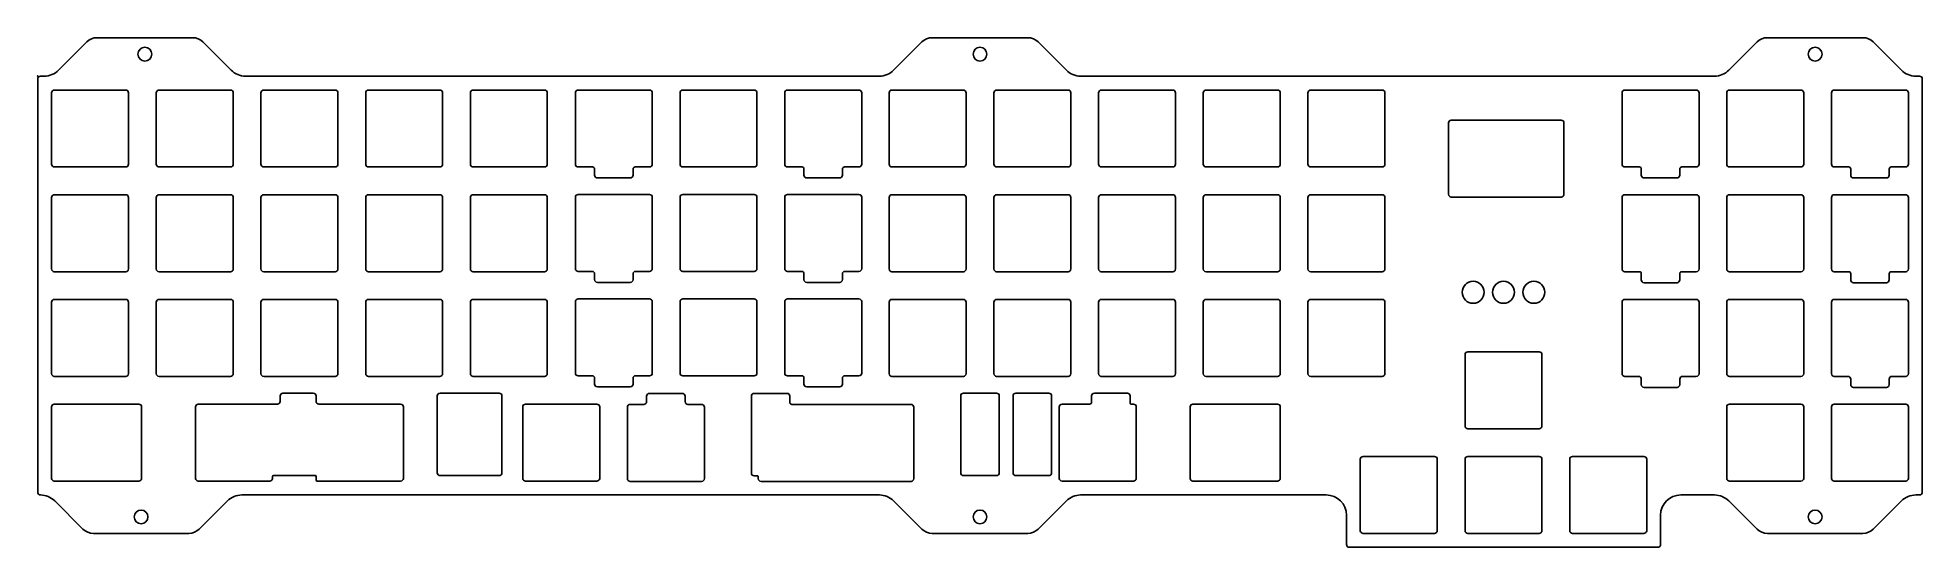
# Model space of a CAD drawing. Header units: centimetres. Extents: x 0 to 34.3, y -8.6 to 0.7.
import ezdxf

# ---------------------------------------------------------------- set-up
doc = ezdxf.new("R2010")
doc.units = ezdxf.units.CM
doc.header["$MEASUREMENT"] = 0
doc.layers.add('gortho-truck plates v8_0', color=7, linetype='Continuous')
doc.layers.add('gortho-truck plates v8_Sketch2', color=7, linetype='Continuous')

msp = doc.modelspace()

# ---------------------------------------------------------------- linework, layer by layer
at = {"layer": 'gortho-truck plates v8_0'}
for p, q in [((1.0815, 0.7), (2.8185, 0.7)), ((16.2765, 0.7), (18.0135, 0.7)), ((31.4715, 0.7), (33.2085, 0.7)), ((0.8923, 0.6217), (0.3784, 0.1076)), ((3.0077, 0.6217), (3.5216, 0.1076)), ((16.0873, 0.6217), (15.5734, 0.1076)), ((18.2027, 0.6217), (18.7166, 0.1076)), ((31.2823, 0.6217), (30.7684, 0.1076)), ((33.3977, 0.6217), (33.9116, 0.1076)), ((0.05, 0), (0.1185, 0)), ((3.7815, 0), (15.3135, 0)), ((34.24, 0), (34.1715, 0)), ((0, -0.05), (0, -7.57)), ((0.2525, -0.3025), (0.2525, -1.6025)), ((0.3025, -0.2525), (1.6025, -0.2525)), ((1.6525, -0.3025), (1.6525, -1.6025)), ((2.1575, -0.3025), (2.1575, -1.6025)), ((2.2075, -0.2525), (3.5075, -0.2525)), ((3.5575, -0.3025), (3.5575, -1.6025)), ((4.0625, -0.3025), (4.0625, -1.6025)), ((4.1125, -0.2525), (5.4125, -0.2525)), ((5.4625, -0.3025), (5.4625, -1.6025)), ((5.9675, -0.3025), (5.9675, -1.6025)), ((6.0175, -0.2525), (7.3175, -0.2525)), ((7.3675, -0.3025), (7.3675, -1.6025)), ((7.8725, -0.3025), (7.8725, -1.6025)), ((7.8725, -0.3025), (7.8725, -1.6025)), ((7.9225, -0.2525), (9.2225, -0.2525)), ((7.9225, -0.2525), (9.2225, -0.2525)), ((9.2725, -0.3025), (9.2725, -1.6025)), ((9.2725, -0.3025), (9.2725, -1.6025)), ((9.7825, -0.3025), (9.7825, -1.6025)), ((9.8325, -0.2525), (11.1325, -0.2525)), ((11.1825, -0.3025), (11.1825, -1.6025)), ((11.6875, -0.3025), (11.6875, -1.6025)), ((11.7375, -0.2525), (13.0375, -0.2525)), ((13.0875, -0.3025), (13.0875, -1.6025)), ((13.5925, -0.3025), (13.5925, -1.6025)), ((13.6425, -0.2525), (14.9425, -0.2525)), ((14.9925, -0.3025), (14.9925, -1.6025)), ((15.4925, -0.3025), (15.4925, -1.6025)), ((15.5425, -0.2525), (16.8425, -0.2525)), ((16.8925, -0.3025), (16.8925, -1.6025)), ((17.3975, -0.3025), (17.3975, -1.6025)), ((17.4475, -0.2525), (18.7475, -0.2525)), ((18.7975, -0.3025), (18.7975, -1.6025)), ((18.9765, 0), (30.5085, 0)), ((19.3025, -0.3025), (19.3025, -1.6025)), ((19.3525, -0.2525), (20.6525, -0.2525)), ((20.7025, -0.3025), (20.7025, -1.6025)), ((21.2075, -0.3025), (21.2075, -1.6025)), ((21.2575, -0.2525), (22.5575, -0.2525)), ((22.6075, -0.3025), (22.6075, -1.6025)), ((23.1125, -0.3025), (23.1125, -1.6025)), ((23.1625, -0.2525), (24.4625, -0.2525)), ((24.5125, -0.3025), (24.5125, -1.6025)), ((28.8275, -0.3025), (28.8275, -1.6025)), ((28.8775, -0.2525), (30.1775, -0.2525)), ((30.2275, -0.3025), (30.2275, -1.6025)), ((30.7325, -0.3025), (30.7325, -1.6025)), ((30.7325, -0.3025), (30.7325, -1.6025)), ((30.7825, -0.2525), (32.0825, -0.2525)), ((30.7825, -0.2525), (32.0825, -0.2525)), ((32.1325, -0.3025), (32.1325, -1.6025)), ((32.1325, -0.3025), (32.1325, -1.6025)), ((32.6375, -0.3025), (32.6375, -1.6025)), ((32.6875, -0.2525), (33.9875, -0.2525)), ((34.0375, -0.3025), (34.0375, -1.6025)), ((34.29, -0.05), (34.29, -7.57)), ((25.67, -0.85), (25.67, -2.15)), ((25.72, -0.8), (27.72, -0.8)), ((27.77, -0.85), (27.77, -2.15)), ((0.3025, -1.6525), (1.6025, -1.6525)), ((2.2075, -1.6525), (3.5075, -1.6525)), ((4.1125, -1.6525), (5.4125, -1.6525)), ((6.0175, -1.6525), (7.3175, -1.6525)), ((7.9225, -1.6525), (9.2225, -1.6525)), ((7.9225, -1.6525), (9.2225, -1.6525)), ((9.8325, -1.6525), (10.0945, -1.6525)), ((10.1325, -1.8025), (10.1325, -1.6905)), ((10.8325, -1.8025), (10.8325, -1.6905)), ((10.8705, -1.6525), (11.1325, -1.6525)), ((11.7375, -1.6525), (13.0375, -1.6525)), ((13.6425, -1.6525), (13.9045, -1.6525)), ((13.9425, -1.8025), (13.9425, -1.6905)), ((14.6425, -1.8025), (14.6425, -1.6905)), ((14.6805, -1.6525), (14.9425, -1.6525)), ((15.5425, -1.6525), (16.8425, -1.6525)), ((17.4475, -1.6525), (18.7475, -1.6525)), ((19.3525, -1.6525), (20.6525, -1.6525)), ((21.2575, -1.6525), (22.5575, -1.6525)), ((23.1625, -1.6525), (24.4625, -1.6525)), ((28.8775, -1.6525), (29.1395, -1.6525)), ((29.1775, -1.8025), (29.1775, -1.6905)), ((29.8775, -1.8025), (29.8775, -1.6905)), ((29.9155, -1.6525), (30.1775, -1.6525)), ((30.7825, -1.6525), (32.0825, -1.6525)), ((30.7825, -1.6525), (32.0825, -1.6525)), ((32.6875, -1.6525), (32.9495, -1.6525)), ((32.9875, -1.8025), (32.9875, -1.6905)), ((33.6875, -1.8025), (33.6875, -1.6905)), ((33.7255, -1.6525), (33.9875, -1.6525)), ((10.1825, -1.8525), (10.7825, -1.8525)), ((13.9925, -1.8525), (14.5925, -1.8525)), ((29.2275, -1.8525), (29.8275, -1.8525)), ((33.0375, -1.8525), (33.6375, -1.8525)), ((0.2525, -2.2075), (0.2525, -3.5075)), ((0.3025, -2.1575), (1.6025, -2.1575)), ((1.6525, -2.2075), (1.6525, -3.5075)), ((2.1575, -2.2075), (2.1575, -3.5075)), ((2.2075, -2.1575), (3.5075, -2.1575)), ((3.5575, -2.2075), (3.5575, -3.5075)), ((4.0625, -2.2075), (4.0625, -3.5075)), ((4.1125, -2.1575), (5.4125, -2.1575)), ((5.4625, -2.2075), (5.4625, -3.5075)), ((5.9675, -2.2075), (5.9675, -3.5075)), ((6.0175, -2.1575), (7.3175, -2.1575)), ((7.3675, -2.2075), (7.3675, -3.5075)), ((7.8725, -2.2075), (7.8725, -3.5075)), ((7.9225, -2.1575), (9.2225, -2.1575)), ((9.2725, -2.2075), (9.2725, -3.5075)), ((9.7825, -2.2025), (9.7825, -3.5025)), ((9.8325, -2.1525), (11.1325, -2.1525)), ((11.1825, -2.2025), (11.1825, -3.5025)), ((11.6875, -2.2025), (11.6875, -3.5025)), ((11.7375, -2.1525), (13.0375, -2.1525)), ((13.0875, -2.2025), (13.0875, -3.5025)), ((13.5925, -2.2025), (13.5925, -3.5025)), ((13.6425, -2.1525), (14.9425, -2.1525)), ((14.9925, -2.2025), (14.9925, -3.5025)), ((15.4925, -2.2075), (15.4925, -3.5075)), ((15.5425, -2.1575), (16.8425, -2.1575)), ((16.8925, -2.2075), (16.8925, -3.5075)), ((17.3975, -2.2075), (17.3975, -3.5075)), ((17.4475, -2.1575), (18.7475, -2.1575)), ((18.7975, -2.2075), (18.7975, -3.5075)), ((19.3025, -2.2075), (19.3025, -3.5075)), ((19.3525, -2.1575), (20.6525, -2.1575)), ((20.7025, -2.2075), (20.7025, -3.5075)), ((21.2075, -2.2075), (21.2075, -3.5075)), ((21.2575, -2.1575), (22.5575, -2.1575)), ((22.6075, -2.2075), (22.6075, -3.5075)), ((23.1125, -2.2075), (23.1125, -3.5075)), ((23.1625, -2.1575), (24.4625, -2.1575)), ((24.5125, -2.2075), (24.5125, -3.5075)), ((25.72, -2.2), (27.72, -2.2)), ((28.8275, -2.2075), (28.8275, -3.5075)), ((28.8775, -2.1575), (30.1775, -2.1575)), ((30.2275, -2.2075), (30.2275, -3.5075)), ((30.7325, -2.2075), (30.7325, -3.5075)), ((30.7325, -2.2075), (30.7325, -3.5075)), ((30.7825, -2.1575), (32.0825, -2.1575)), ((30.7825, -2.1575), (32.0825, -2.1575)), ((32.1325, -2.2075), (32.1325, -3.5075)), ((32.1325, -2.2075), (32.1325, -3.5075)), ((32.6375, -2.2075), (32.6375, -3.5075)), ((32.6875, -2.1575), (33.9875, -2.1575)), ((34.0375, -2.2075), (34.0375, -3.5075)), ((0.3025, -3.5575), (1.6025, -3.5575)), ((2.2075, -3.5575), (3.5075, -3.5575)), ((4.1125, -3.5575), (5.4125, -3.5575)), ((6.0175, -3.5575), (7.3175, -3.5575)), ((7.9225, -3.5575), (9.2225, -3.5575)), ((9.8325, -3.5525), (10.0945, -3.5525)), ((10.1325, -3.7025), (10.1325, -3.5905)), ((10.1825, -3.7525), (10.7825, -3.7525)), ((10.8325, -3.7025), (10.8325, -3.5905)), ((10.8705, -3.5525), (11.1325, -3.5525)), ((11.7375, -3.5525), (13.0375, -3.5525)), ((13.6425, -3.5525), (13.9045, -3.5525)), ((13.9425, -3.7025), (13.9425, -3.5905)), ((13.9925, -3.7525), (14.5925, -3.7525)), ((14.6425, -3.7025), (14.6425, -3.5905)), ((14.6805, -3.5525), (14.9425, -3.5525)), ((15.5425, -3.5575), (16.8425, -3.5575)), ((17.4475, -3.5575), (18.7475, -3.5575)), ((19.3525, -3.5575), (20.6525, -3.5575)), ((21.2575, -3.5575), (22.5575, -3.5575)), ((23.1625, -3.5575), (24.4625, -3.5575)), ((28.8775, -3.5575), (29.1395, -3.5575)), ((29.1775, -3.7075), (29.1775, -3.5955)), ((29.2275, -3.7575), (29.8275, -3.7575)), ((29.8775, -3.7075), (29.8775, -3.5955)), ((29.9155, -3.5575), (30.1775, -3.5575)), ((30.7825, -3.5575), (32.0825, -3.5575)), ((30.7825, -3.5575), (32.0825, -3.5575)), ((32.6875, -3.5575), (32.9495, -3.5575)), ((32.9875, -3.7075), (32.9875, -3.5955)), ((33.0375, -3.7575), (33.6375, -3.7575)), ((33.6875, -3.7075), (33.6875, -3.5955)), ((33.7255, -3.5575), (33.9875, -3.5575)), ((0.2525, -4.1125), (0.2525, -5.4125)), ((0.3025, -4.0625), (1.6025, -4.0625)), ((1.6525, -4.1125), (1.6525, -5.4125)), ((2.1575, -4.1125), (2.1575, -5.4125)), ((2.2075, -4.0625), (3.5075, -4.0625)), ((3.5575, -4.1125), (3.5575, -5.4125)), ((4.0625, -4.1125), (4.0625, -5.4125)), ((4.1125, -4.0625), (5.4125, -4.0625)), ((5.4625, -4.1125), (5.4625, -5.4125)), ((5.9675, -4.1125), (5.9675, -5.4125)), ((6.0175, -4.0625), (7.3175, -4.0625)), ((7.3675, -4.1125), (7.3675, -5.4125)), ((7.8725, -4.1125), (7.8725, -5.4125)), ((7.9225, -4.0625), (9.2225, -4.0625)), ((9.2725, -4.1125), (9.2725, -5.4125)), ((9.7825, -4.1025), (9.7825, -5.4025)), ((9.8325, -4.0525), (11.1325, -4.0525)), ((11.1825, -4.1025), (11.1825, -5.4025)), ((11.6875, -4.1025), (11.6875, -5.4025)), ((11.7375, -4.0525), (13.0375, -4.0525)), ((13.0875, -4.1025), (13.0875, -5.4025)), ((13.5925, -4.1025), (13.5925, -5.4025)), ((13.6425, -4.0525), (14.9425, -4.0525)), ((14.9925, -4.1025), (14.9925, -5.4025)), ((15.4925, -4.1125), (15.4925, -5.4125)), ((15.5425, -4.0625), (16.8425, -4.0625)), ((16.8925, -4.1125), (16.8925, -5.4125)), ((17.3975, -4.1125), (17.3975, -5.4125)), ((17.4475, -4.0625), (18.7475, -4.0625)), ((18.7975, -4.1125), (18.7975, -5.4125)), ((19.3025, -4.1125), (19.3025, -5.4125)), ((19.3525, -4.0625), (20.6525, -4.0625)), ((20.7025, -4.1125), (20.7025, -5.4125)), ((21.2075, -4.1125), (21.2075, -5.4125)), ((21.2575, -4.0625), (22.5575, -4.0625)), ((22.6075, -4.1125), (22.6075, -5.4125)), ((23.1125, -4.1125), (23.1125, -5.4125)), ((23.1625, -4.0625), (24.4625, -4.0625)), ((24.5125, -4.1125), (24.5125, -5.4125)), ((28.8275, -4.1125), (28.8275, -5.4125)), ((28.8775, -4.0625), (30.1775, -4.0625)), ((30.2275, -4.1125), (30.2275, -5.4125)), ((30.7325, -4.1125), (30.7325, -5.4125)), ((30.7325, -4.1125), (30.7325, -5.4125)), ((30.7825, -4.0625), (32.0825, -4.0625)), ((30.7825, -4.0625), (32.0825, -4.0625)), ((32.1325, -4.1125), (32.1325, -5.4125)), ((32.1325, -4.1125), (32.1325, -5.4125)), ((32.6375, -4.1125), (32.6375, -5.4125)), ((32.6875, -4.0625), (33.9875, -4.0625)), ((34.0375, -4.1125), (34.0375, -5.4125)), ((25.97, -5.065), (25.97, -6.365)), ((26.02, -5.015), (27.32, -5.015)), ((27.37, -5.065), (27.37, -6.365)), ((0.3025, -5.4625), (1.6025, -5.4625)), ((2.2075, -5.4625), (3.5075, -5.4625)), ((4.1125, -5.4625), (5.4125, -5.4625)), ((6.0175, -5.4625), (7.3175, -5.4625)), ((7.9225, -5.4625), (9.2225, -5.4625)), ((9.8325, -5.4525), (10.0945, -5.4525)), ((10.8705, -5.4525), (11.1325, -5.4525)), ((11.7375, -5.4525), (13.0375, -5.4525)), ((13.6425, -5.4525), (13.9045, -5.4525)), ((14.6805, -5.4525), (14.9425, -5.4525)), ((15.5425, -5.4625), (16.8425, -5.4625)), ((17.4475, -5.4625), (18.7475, -5.4625)), ((19.3525, -5.4625), (20.6525, -5.4625)), ((21.2575, -5.4625), (22.5575, -5.4625)), ((23.1625, -5.4625), (24.4625, -5.4625)), ((28.8775, -5.4625), (29.1275, -5.4625)), ((29.9275, -5.4625), (30.1775, -5.4625)), ((30.7825, -5.4625), (32.0825, -5.4625)), ((30.7825, -5.4625), (32.0825, -5.4625)), ((32.6875, -5.4625), (32.9375, -5.4625)), ((33.7375, -5.4625), (33.9875, -5.4625)), ((4.4125, -5.9175), (4.4125, -5.8175)), ((4.4625, -5.7675), (5.015, -5.7675)), ((5.065, -5.9175), (5.065, -5.8175)), ((7.27, -7.2175), (7.27, -5.8175)), ((7.32, -5.7675), (7.92, -5.7675)), ((7.79625, -5.7675), (8.39625, -5.7675)), ((8.44625, -7.2175), (8.44625, -5.8175)), ((10.1325, -5.6025), (10.1325, -5.4905)), ((10.1825, -5.6525), (10.7825, -5.6525)), ((10.8325, -5.6025), (10.8325, -5.4905)), ((11.08, -5.8225), (11.08, -5.9225)), ((11.13, -5.7725), (11.73, -5.7725)), ((11.78, -5.8225), (11.78, -5.9225)), ((12.985, -7.2225), (12.985, -5.8225)), ((13.035, -5.7725), (13.635, -5.7725)), ((13.685, -5.8225), (13.685, -5.9345)), ((13.9425, -5.6025), (13.9425, -5.4905)), ((13.9925, -5.6525), (14.5925, -5.6525)), ((14.6425, -5.6025), (14.6425, -5.4905)), ((16.795, -7.2175), (16.795, -5.8175)), ((16.845, -5.7675), (17.445, -5.7675)), ((17.495, -7.2175), (17.495, -5.8175)), ((17.7475, -7.2175), (17.7475, -5.8175)), ((17.7975, -5.7675), (18.3975, -5.7675)), ((18.4475, -7.2175), (18.4475, -5.8175)), ((19.17625, -5.8175), (19.17625, -5.9295)), ((19.22625, -5.7675), (19.82625, -5.7675)), ((19.87625, -5.8175), (19.87625, -5.9515)), ((29.1775, -5.6125), (29.1775, -5.5125)), ((29.2275, -5.6625), (29.8275, -5.6625)), ((29.8775, -5.6125), (29.8775, -5.5125)), ((32.9875, -5.6125), (32.9875, -5.5125)), ((33.0375, -5.6625), (33.6375, -5.6625)), ((33.6875, -5.6125), (33.6875, -5.5125)), ((0.2525, -6.0175), (0.2525, -7.3175)), ((0.3025, -5.9675), (1.6025, -5.9675)), ((0.540625, -5.9675), (1.840625, -5.9675)), ((0.540625, -5.9675), (1.840625, -5.9675)), ((1.890625, -6.0175), (1.890625, -7.3175)), ((1.890625, -6.0175), (1.890625, -7.3175)), ((2.871875, -7.3175), (2.871875, -6.0175)), ((2.871875, -7.3175), (2.871875, -6.0175)), ((2.921875, -5.9675), (4.221875, -5.9675)), ((2.921875, -5.9675), (4.221875, -5.9675)), ((4.221875, -5.9675), (4.3625, -5.9675)), ((5.115, -5.9675), (6.365, -5.9675)), ((5.303125, -5.9675), (6.603125, -5.9675)), ((6.653125, -7.3175), (6.653125, -6.0175)), ((8.825, -6.0175), (8.825, -7.3175)), ((8.875, -5.9675), (10.175, -5.9675)), ((10.225, -6.0175), (10.225, -7.3175)), ((10.73, -7.3225), (10.73, -6.0225)), ((10.78, -5.9725), (11.03, -5.9725)), ((11.83, -5.9725), (12.08, -5.9725)), ((12.13, -7.3225), (12.13, -6.0225)), ((13.723, -5.9725), (14.46125, -5.9725)), ((14.46125, -5.9725), (14.59, -5.9725)), ((14.59, -5.9725), (15.89, -5.9725)), ((15.94, -7.3225), (15.94, -6.0225)), ((18.588125, -7.3175), (18.588125, -6.0175)), ((18.638125, -5.9675), (19.13825, -5.9675)), ((19.89225, -5.9675), (19.938125, -5.9675)), ((19.988125, -7.3175), (19.988125, -6.0175)), ((20.969375, -6.0175), (20.969375, -7.3175)), ((20.969375, -6.0175), (20.969375, -7.3175)), ((21.019375, -5.9675), (22.319375, -5.9675)), ((21.019375, -5.9675), (22.319375, -5.9675)), ((21.2575, -5.9675), (22.5575, -5.9675)), ((22.6075, -6.0175), (22.6075, -7.3175)), ((30.7325, -6.0175), (30.7325, -7.3175)), ((30.7825, -5.9675), (32.0825, -5.9675)), ((32.1325, -6.0175), (32.1325, -7.3175)), ((32.6375, -6.0175), (32.6375, -7.3175)), ((32.6875, -5.9675), (33.9875, -5.9675)), ((34.0375, -6.0175), (34.0375, -7.3175)), ((26.02, -6.415), (27.32, -6.415)), ((24.065, -6.97), (24.065, -8.27)), ((24.115, -6.92), (25.415, -6.92)), ((25.465, -6.97), (25.465, -8.27)), ((25.97, -6.97), (25.97, -8.27)), ((26.02, -6.92), (27.32, -6.92)), ((27.37, -6.97), (27.37, -8.27)), ((27.875, -6.97), (27.875, -8.27)), ((27.925, -6.92), (29.225, -6.92)), ((29.275, -6.97), (29.275, -8.27)), ((0.3025, -7.3675), (1.6025, -7.3675)), ((0.540625, -7.3675), (1.840625, -7.3675)), ((0.540625, -7.3675), (1.840625, -7.3675)), ((2.921875, -7.3675), (4.221875, -7.3675)), ((2.921875, -7.3675), (4.221875, -7.3675)), ((4.271875, -7.3175), (4.271875, -7.2805)), ((4.271875, -7.3175), (4.271875, -7.2805)), ((4.4625, -7.2675), (4.284875, -7.2675)), ((4.4625, -7.2675), (4.284875, -7.2675)), ((4.4625, -7.2675), (5.044, -7.2675)), ((4.4625, -7.2675), (5.044, -7.2675)), ((5.0625, -7.2675), (5.065, -7.2675)), ((5.065, -7.3475), (5.065, -7.2885)), ((5.065, -7.3475), (5.065, -7.2885)), ((5.085, -7.3675), (6.365, -7.3675)), ((5.303125, -7.3675), (6.603125, -7.3675)), ((7.32, -7.2675), (7.92, -7.2675)), ((7.79625, -7.2675), (8.39625, -7.2675)), ((8.875, -7.3675), (10.175, -7.3675)), ((10.78, -7.3725), (12.08, -7.3725)), ((13.035, -7.2725), (13.09825, -7.2725)), ((13.11125, -7.3225), (13.11125, -7.2855)), ((13.16125, -7.3725), (14.46125, -7.3725)), ((14.46125, -7.3725), (14.59, -7.3725)), ((14.59, -7.3725), (15.89, -7.3725)), ((16.845, -7.2675), (17.445, -7.2675)), ((17.7975, -7.2675), (18.3975, -7.2675)), ((18.638125, -7.3675), (19.938125, -7.3675)), ((21.019375, -7.3675), (22.319375, -7.3675)), ((21.019375, -7.3675), (22.319375, -7.3675)), ((21.2575, -7.3675), (22.5575, -7.3675)), ((30.7825, -7.3675), (32.0825, -7.3675)), ((32.6875, -7.3675), (33.9875, -7.3675)), ((0.8238, -8.2417), (0.3099, -7.7276)), ((2.9392, -8.2417), (3.4531, -7.7276)), ((3.713, -7.62), (15.3135, -7.62)), ((16.0873, -8.2417), (15.5734, -7.7276)), ((18.2027, -8.2417), (18.7166, -7.7276)), ((18.9765, -7.62), (23.445, -7.62)), ((29.895, -7.62), (30.5085, -7.62)), ((31.2823, -8.2417), (30.7684, -7.7276)), ((33.3977, -8.2417), (33.9116, -7.7276)), ((34.24, -7.62), (34.1715, -7.62)), ((23.8125, -7.9875), (23.8125, -8.5225)), ((29.5275, -7.9875), (29.5275, -8.5225)), ((2.75, -8.32), (1.013, -8.32)), ((18.0135, -8.32), (16.2765, -8.32)), ((23.8625, -8.5725), (29.4775, -8.5725)), ((24.115, -8.32), (25.415, -8.32)), ((26.02, -8.32), (27.32, -8.32)), ((27.925, -8.32), (29.225, -8.32)), ((33.2085, -8.32), (31.4715, -8.32))]:
    msp.add_line(p, q, dxfattribs=at)
for centre, radius in [((1.95, 0.4), 0.125), ((17.145, 0.4), 0.125), ((32.34, 0.4), 0.125), ((26.1175, -3.932), 0.2), ((26.67, -3.932), 0.2), ((27.2225, -3.932), 0.2), ((1.8815, -8.02), 0.125), ((17.145, -8.02), 0.125), ((32.34, -8.02), 0.125)]:
    msp.add_circle(centre, radius, dxfattribs=at)
for centre, radius, start, end in [((1.0815, 0.432264), 0.267736, 90, 134.9642182), ((2.8185, 0.432264), 0.267736, 45.0357818, 90), ((16.2765, 0.432264), 0.267736, 90, 134.9642182), ((18.0135, 0.432264), 0.267736, 45.0357818, 90), ((31.4715, 0.432264), 0.267736, 90, 134.9642182), ((33.2085, 0.432264), 0.267736, 45.0357818, 90), ((0.05, -0.05), 0.05, 90, 180), ((0.1185, 0.367685), 0.367685, 270, 314.9796368), ((3.7815, 0.367685), 0.367685, 225.0203632, 270), ((15.3135, 0.367685), 0.367685, 270, 314.9796368), ((18.9765, 0.367685), 0.367685, 225.0203632, 270), ((30.5085, 0.367685), 0.367685, 270, 314.9796368), ((34.1715, 0.367685), 0.367685, 225.0203632, 270), ((0.3025, -0.3025), 0.05, 90, 180), ((1.6025, -0.3025), 0.05, 0, 90), ((2.2075, -0.3025), 0.05, 90, 180), ((3.5075, -0.3025), 0.05, 0, 90), ((4.1125, -0.3025), 0.05, 90, 180), ((5.4125, -0.3025), 0.05, 0, 90), ((6.0175, -0.3025), 0.05, 90, 180), ((7.3175, -0.3025), 0.05, 0, 90), ((7.9225, -0.3025), 0.05, 90, 180), ((7.9225, -0.3025), 0.05, 90, 180), ((9.2225, -0.3025), 0.05, 0, 90), ((9.2225, -0.3025), 0.05, 0, 90), ((9.8325, -0.3025), 0.05, 90, 180), ((11.1325, -0.3025), 0.05, 0, 90), ((11.7375, -0.3025), 0.05, 90, 180), ((13.0375, -0.3025), 0.05, 0, 90), ((13.6425, -0.3025), 0.05, 90, 180), ((14.9425, -0.3025), 0.05, 0, 90), ((15.5425, -0.3025), 0.05, 90, 180), ((16.8425, -0.3025), 0.05, 0, 90), ((17.4475, -0.3025), 0.05, 90, 180), ((18.7475, -0.3025), 0.05, 0, 90), ((19.3525, -0.3025), 0.05, 90, 180), ((20.6525, -0.3025), 0.05, 0, 90), ((21.2575, -0.3025), 0.05, 90, 180), ((22.5575, -0.3025), 0.05, 0, 90), ((23.1625, -0.3025), 0.05, 90, 180), ((24.4625, -0.3025), 0.05, 0, 90), ((28.8775, -0.3025), 0.05, 90, 180), ((30.1775, -0.3025), 0.05, 0, 90), ((30.7825, -0.3025), 0.05, 90, 180), ((30.7825, -0.3025), 0.05, 90, 180), ((32.0825, -0.3025), 0.05, 0, 90), ((32.0825, -0.3025), 0.05, 0, 90), ((32.6875, -0.3025), 0.05, 90, 180), ((33.9875, -0.3025), 0.05, 0, 90), ((34.24, -0.05), 0.05, 360, 90), ((25.72, -0.85), 0.05, 90, 180), ((27.72, -0.85), 0.05, 360, 90), ((0.3025, -1.6025), 0.05, 180, 270), ((1.6025, -1.6025), 0.05, 270, 0), ((2.2075, -1.6025), 0.05, 180, 270), ((3.5075, -1.6025), 0.05, 270, 0), ((4.1125, -1.6025), 0.05, 180, 270), ((5.4125, -1.6025), 0.05, 270, 0), ((6.0175, -1.6025), 0.05, 180, 270), ((7.3175, -1.6025), 0.05, 270, 0), ((7.9225, -1.6025), 0.05, 180, 270), ((7.9225, -1.6025), 0.05, 180, 270), ((9.2225, -1.6025), 0.05, 270, 0), ((9.2225, -1.6025), 0.05, 270, 0), ((9.8325, -1.6025), 0.05, 180, 270), ((10.0945, -1.6905), 0.038, 0, 90), ((10.8705, -1.6905), 0.038, 90, 180), ((11.1325, -1.6025), 0.05, 270, 0), ((11.7375, -1.6025), 0.05, 180, 270), ((13.0375, -1.6025), 0.05, 270, 0), ((13.6425, -1.6025), 0.05, 180, 270), ((13.9045, -1.6905), 0.038, 360, 90), ((14.6805, -1.6905), 0.038, 90, 180), ((14.9425, -1.6025), 0.05, 270, 0), ((15.5425, -1.6025), 0.05, 180, 270), ((16.8425, -1.6025), 0.05, 270, 0), ((17.4475, -1.6025), 0.05, 180, 270), ((18.7475, -1.6025), 0.05, 270, 0), ((19.3525, -1.6025), 0.05, 180, 270), ((20.6525, -1.6025), 0.05, 270, 0), ((21.2575, -1.6025), 0.05, 180, 270), ((22.5575, -1.6025), 0.05, 270, 0), ((23.1625, -1.6025), 0.05, 180, 270), ((24.4625, -1.6025), 0.05, 270, 0), ((28.8775, -1.6025), 0.05, 180, 270), ((29.1395, -1.6905), 0.038, 0, 90), ((29.9155, -1.6905), 0.038, 90, 180), ((30.1775, -1.6025), 0.05, 270, 0), ((30.7825, -1.6025), 0.05, 180, 270), ((30.7825, -1.6025), 0.05, 180, 270), ((32.0825, -1.6025), 0.05, 270, 0), ((32.0825, -1.6025), 0.05, 270, 0), ((32.6875, -1.6025), 0.05, 180, 270), ((32.9495, -1.6905), 0.038, 360, 90), ((33.7255, -1.6905), 0.038, 90, 180), ((33.9875, -1.6025), 0.05, 270, 0), ((10.1825, -1.8025), 0.05, 180, 270), ((10.7825, -1.8025), 0.05, 270, 0), ((13.9925, -1.8025), 0.05, 180, 270), ((14.5925, -1.8025), 0.05, 270, 0), ((29.2275, -1.8025), 0.05, 180, 270), ((29.8275, -1.8025), 0.05, 270, 0), ((33.0375, -1.8025), 0.05, 180, 270), ((33.6375, -1.8025), 0.05, 270, 0), ((0.3025, -2.2075), 0.05, 90, 180), ((1.6025, -2.2075), 0.05, 0, 90), ((2.2075, -2.2075), 0.05, 90, 180), ((3.5075, -2.2075), 0.05, 0, 90), ((4.1125, -2.2075), 0.05, 90, 180), ((5.4125, -2.2075), 0.05, 0, 90), ((6.0175, -2.2075), 0.05, 90, 180), ((7.3175, -2.2075), 0.05, 0, 90), ((7.9225, -2.2075), 0.05, 90, 180), ((9.2225, -2.2075), 0.05, 0, 90), ((9.8325, -2.2025), 0.05, 90, 180), ((11.1325, -2.2025), 0.05, 0, 90), ((11.7375, -2.2025), 0.05, 90, 180), ((11.7375, -2.2025), 0.05, 90, 180), ((13.0375, -2.2025), 0.05, 0, 90), ((13.6425, -2.2025), 0.05, 90, 180), ((14.9425, -2.2025), 0.05, 0, 90), ((15.5425, -2.2075), 0.05, 90, 180), ((16.8425, -2.2075), 0.05, 0, 90), ((17.4475, -2.2075), 0.05, 90, 180), ((18.7475, -2.2075), 0.05, 0, 90), ((19.3525, -2.2075), 0.05, 90, 180), ((20.6525, -2.2075), 0.05, 0, 90), ((21.2575, -2.2075), 0.05, 90, 180), ((22.5575, -2.2075), 0.05, 0, 90), ((23.1625, -2.2075), 0.05, 90, 180), ((24.4625, -2.2075), 0.05, 0, 90), ((25.72, -2.15), 0.05, 180, 270), ((27.72, -2.15), 0.05, 270, 0), ((28.8775, -2.2075), 0.05, 90, 180), ((30.1775, -2.2075), 0.05, 0, 90), ((30.7825, -2.2075), 0.05, 90, 180), ((30.7825, -2.2075), 0.05, 90, 180), ((32.0825, -2.2075), 0.05, 0, 90), ((32.0825, -2.2075), 0.05, 0, 90), ((32.6875, -2.2075), 0.05, 90, 180), ((33.9875, -2.2075), 0.05, 0, 90), ((0.3025, -3.5075), 0.05, 180, 270), ((1.6025, -3.5075), 0.05, 270, 0), ((2.2075, -3.5075), 0.05, 180, 270), ((3.5075, -3.5075), 0.05, 270, 0), ((4.1125, -3.5075), 0.05, 180, 270), ((5.4125, -3.5075), 0.05, 270, 0), ((6.0175, -3.5075), 0.05, 180, 270), ((7.3175, -3.5075), 0.05, 270, 0), ((7.9225, -3.5075), 0.05, 180, 270), ((9.2225, -3.5075), 0.05, 270, 0), ((9.8325, -3.5025), 0.05, 180, 270), ((10.0945, -3.5905), 0.038, 0, 90), ((10.1825, -3.7025), 0.05, 180, 270), ((10.7825, -3.7025), 0.05, 270, 0), ((10.8705, -3.5905), 0.038, 90, 180), ((11.1325, -3.5025), 0.05, 270, 0), ((11.7375, -3.5025), 0.05, 180, 270), ((13.0375, -3.5025), 0.05, 270, 0), ((13.6425, -3.5025), 0.05, 180, 270), ((13.9045, -3.5905), 0.038, 360, 90), ((13.9925, -3.7025), 0.05, 180, 270), ((14.5925, -3.7025), 0.05, 270, 0), ((14.6805, -3.5905), 0.038, 90, 180), ((14.9425, -3.5025), 0.05, 270, 0), ((15.5425, -3.5075), 0.05, 180, 270), ((16.8425, -3.5075), 0.05, 270, 0), ((17.4475, -3.5075), 0.05, 180, 270), ((18.7475, -3.5075), 0.05, 270, 0), ((19.3525, -3.5075), 0.05, 180, 270), ((20.6525, -3.5075), 0.05, 270, 0), ((21.2575, -3.5075), 0.05, 180, 270), ((22.5575, -3.5075), 0.05, 270, 0), ((23.1625, -3.5075), 0.05, 180, 270), ((24.4625, -3.5075), 0.05, 270, 0), ((28.8775, -3.5075), 0.05, 180, 270), ((29.1395, -3.5955), 0.038, 0, 90), ((29.2275, -3.7075), 0.05, 180, 270), ((29.8275, -3.7075), 0.05, 270, 0), ((29.9155, -3.5955), 0.038, 90, 180), ((30.1775, -3.5075), 0.05, 270, 0), ((30.7825, -3.5075), 0.05, 180, 270), ((30.7825, -3.5075), 0.05, 180, 270), ((32.0825, -3.5075), 0.05, 270, 0), ((32.0825, -3.5075), 0.05, 270, 0), ((32.6875, -3.5075), 0.05, 180, 270), ((32.9495, -3.5955), 0.038, 360, 90), ((33.0375, -3.7075), 0.05, 180, 270), ((33.6375, -3.7075), 0.05, 270, 0), ((33.7255, -3.5955), 0.038, 90, 180), ((33.9875, -3.5075), 0.05, 270, 0), ((0.3025, -4.1125), 0.05, 90, 180), ((1.6025, -4.1125), 0.05, 0, 90), ((2.2075, -4.1125), 0.05, 90, 180), ((3.5075, -4.1125), 0.05, 0, 90), ((4.1125, -4.1125), 0.05, 90, 180), ((5.4125, -4.1125), 0.05, 0, 90), ((6.0175, -4.1125), 0.05, 90, 180), ((7.3175, -4.1125), 0.05, 0, 90), ((7.9225, -4.1125), 0.05, 90, 180), ((9.2225, -4.1125), 0.05, 0, 90), ((9.8325, -4.1025), 0.05, 90, 180), ((11.1325, -4.1025), 0.05, 0, 90), ((11.7375, -4.1025), 0.05, 90, 180), ((13.0375, -4.1025), 0.05, 0, 90), ((13.6425, -4.1025), 0.05, 90, 180), ((14.9425, -4.1025), 0.05, 0, 90), ((15.5425, -4.1125), 0.05, 90, 180), ((16.8425, -4.1125), 0.05, 0, 90), ((17.4475, -4.1125), 0.05, 90, 180), ((18.7475, -4.1125), 0.05, 0, 90), ((19.3525, -4.1125), 0.05, 90, 180), ((20.6525, -4.1125), 0.05, 0, 90), ((21.2575, -4.1125), 0.05, 90, 180), ((22.5575, -4.1125), 0.05, 0, 90), ((23.1625, -4.1125), 0.05, 90, 180), ((24.4625, -4.1125), 0.05, 0, 90), ((28.8775, -4.1125), 0.05, 90, 180), ((30.1775, -4.1125), 0.05, 0, 90), ((30.7825, -4.1125), 0.05, 90, 180), ((30.7825, -4.1125), 0.05, 90, 180), ((32.0825, -4.1125), 0.05, 0, 90), ((32.0825, -4.1125), 0.05, 0, 90), ((32.6875, -4.1125), 0.05, 90, 180), ((33.9875, -4.1125), 0.05, 0, 90), ((26.02, -5.065), 0.05, 90, 180), ((27.32, -5.065), 0.05, 0, 90), ((0.3025, -5.4125), 0.05, 180, 270), ((1.6025, -5.4125), 0.05, 270, 0), ((2.2075, -5.4125), 0.05, 180, 270), ((3.5075, -5.4125), 0.05, 270, 0), ((4.1125, -5.4125), 0.05, 180, 270), ((5.4125, -5.4125), 0.05, 270, 0), ((6.0175, -5.4125), 0.05, 180, 270), ((7.3175, -5.4125), 0.05, 270, 0), ((7.9225, -5.4125), 0.05, 180, 270), ((9.2225, -5.4125), 0.05, 270, 0), ((9.8325, -5.4025), 0.05, 180, 270), ((10.0945, -5.4905), 0.038, 0, 90), ((10.8705, -5.4905), 0.038, 90, 180), ((11.1325, -5.4025), 0.05, 270, 0), ((11.7375, -5.4025), 0.05, 180, 270), ((13.0375, -5.4025), 0.05, 270, 0), ((13.6425, -5.4025), 0.05, 180, 270), ((13.9045, -5.4905), 0.038, 360, 90), ((14.6805, -5.4905), 0.038, 90, 180), ((14.9425, -5.4025), 0.05, 270, 0), ((15.5425, -5.4125), 0.05, 180, 270), ((16.8425, -5.4125), 0.05, 270, 0), ((17.4475, -5.4125), 0.05, 180, 270), ((18.7475, -5.4125), 0.05, 270, 0), ((19.3525, -5.4125), 0.05, 180, 270), ((20.6525, -5.4125), 0.05, 270, 0), ((21.2575, -5.4125), 0.05, 180, 270), ((22.5575, -5.4125), 0.05, 270, 0), ((23.1625, -5.4125), 0.05, 180, 270), ((24.4625, -5.4125), 0.05, 270, 0), ((28.8775, -5.4125), 0.05, 180, 270), ((29.1275, -5.5125), 0.05, 360, 90), ((29.9275, -5.5125), 0.05, 90, 180), ((30.1775, -5.4125), 0.05, 270, 0), ((30.7825, -5.4125), 0.05, 180, 270), ((30.7825, -5.4125), 0.05, 180, 270), ((32.0825, -5.4125), 0.05, 270, 0), ((32.0825, -5.4125), 0.05, 270, 0), ((32.6875, -5.4125), 0.05, 180, 270), ((32.9375, -5.5125), 0.05, 360, 90), ((33.7375, -5.5125), 0.05, 90, 180), ((33.9875, -5.4125), 0.05, 270, 0), ((4.4625, -5.8175), 0.05, 90, 180), ((5.015, -5.8175), 0.05, 360, 90), ((7.32, -5.8175), 0.05, 90, 180), ((8.39625, -5.8175), 0.05, 0, 90), ((10.1825, -5.6025), 0.05, 180, 270), ((10.7825, -5.6025), 0.05, 270, 0), ((11.13, -5.8225), 0.05, 90, 180), ((11.73, -5.8225), 0.05, 0, 90), ((13.035, -5.8225), 0.05, 90, 180), ((13.635, -5.8225), 0.05, 0, 90), ((13.9925, -5.6025), 0.05, 180, 270), ((14.5925, -5.6025), 0.05, 270, 0), ((16.845, -5.8175), 0.05, 90, 180), ((17.445, -5.8175), 0.05, 0, 90), ((17.7975, -5.8175), 0.05, 90, 180), ((18.3975, -5.8175), 0.05, 0, 90), ((19.22625, -5.8175), 0.05, 90, 180), ((19.82625, -5.8175), 0.05, 0, 90), ((29.2275, -5.6125), 0.05, 180, 270), ((29.8275, -5.6125), 0.05, 270, 0), ((33.0375, -5.6125), 0.05, 180, 270), ((33.6375, -5.6125), 0.05, 270, 0), ((0.3025, -6.0175), 0.05, 90, 180), ((1.840625, -6.0175), 0.05, 0, 90), ((1.840625, -6.0175), 0.05, 0, 90), ((2.921875, -6.0175), 0.05, 90, 180), ((2.921875, -6.0175), 0.05, 90, 180), ((4.3625, -5.9175), 0.05, 270, 0), ((5.115, -5.9175), 0.05, 180, 270), ((6.603125, -6.0175), 0.05, 0, 90), ((8.875, -6.0175), 0.05, 90, 180), ((10.175, -6.0175), 0.05, 0, 90), ((10.78, -6.0225), 0.05, 90, 180), ((11.03, -5.9225), 0.05, 270, 360), ((11.83, -5.9225), 0.05, 180, 270), ((12.08, -6.0225), 0.05, 0, 90), ((13.723, -5.9345), 0.038, 180, 270), ((15.89, -6.0225), 0.05, 0, 90), ((18.638125, -6.0175), 0.05, 90, 180), ((19.13825, -5.9295), 0.038, 270, 360), ((19.89225, -5.9515), 0.016, 180, 270), ((19.938125, -6.0175), 0.05, 0, 90), ((21.019375, -6.0175), 0.05, 90, 180), ((21.019375, -6.0175), 0.05, 90, 180), ((22.5575, -6.0175), 0.05, 0, 90), ((30.7825, -6.0175), 0.05, 90, 180), ((32.0825, -6.0175), 0.05, 0, 90), ((32.6875, -6.0175), 0.05, 90, 180), ((33.9875, -6.0175), 0.05, 0, 90), ((26.02, -6.365), 0.05, 180, 270), ((27.32, -6.365), 0.05, 270, 0), ((24.115, -6.97), 0.05, 90, 180), ((25.415, -6.97), 0.05, 0, 90), ((26.02, -6.97), 0.05, 90, 180), ((27.32, -6.97), 0.05, 0, 90), ((27.925, -6.97), 0.05, 90, 180), ((29.225, -6.97), 0.05, 0, 90), ((0.3025, -7.3175), 0.05, 180, 270), ((1.840625, -7.3175), 0.05, 270, 0), ((1.840625, -7.3175), 0.05, 270, 0), ((2.921875, -7.3175), 0.05, 180, 270), ((2.921875, -7.3175), 0.05, 180, 270), ((4.221875, -7.3175), 0.05, 270, 0), ((4.221875, -7.3175), 0.05, 270, 0), ((4.221875, -7.3175), 0.05, 270, 0), ((4.284875, -7.2805), 0.013, 90, 180), ((4.284875, -7.2805), 0.013, 90, 180), ((5.044, -7.2885), 0.021, 0, 90), ((5.044, -7.2885), 0.021, 0, 90), ((5.085, -7.3475), 0.02, 180, 270), ((5.085, -7.3475), 0.02, 180, 270), ((6.603125, -7.3175), 0.05, 270, 0), ((7.32, -7.2175), 0.05, 180, 270), ((8.39625, -7.2175), 0.05, 270, 0), ((8.875, -7.3175), 0.05, 180, 270), ((10.175, -7.3175), 0.05, 270, 0), ((10.78, -7.3225), 0.05, 180, 270), ((12.08, -7.3225), 0.05, 270, 0), ((13.035, -7.2225), 0.05, 180, 270), ((13.09825, -7.2855), 0.013, 0, 90), ((13.16125, -7.3225), 0.05, 180, 270), ((15.89, -7.3225), 0.05, 270, 0), ((16.845, -7.2175), 0.05, 180, 270), ((17.445, -7.2175), 0.05, 270, 0), ((17.7975, -7.2175), 0.05, 180, 270), ((18.3975, -7.2175), 0.05, 270, 0), ((18.638125, -7.3175), 0.05, 180, 270), ((19.938125, -7.3175), 0.05, 270, 0), ((21.019375, -7.3175), 0.05, 180, 270), ((21.019375, -7.3175), 0.05, 180, 270), ((22.5575, -7.3175), 0.05, 270, 0), ((30.7825, -7.3175), 0.05, 180, 270), ((32.0825, -7.3175), 0.05, 270, 0), ((32.6875, -7.3175), 0.05, 180, 270), ((33.9875, -7.3175), 0.05, 270, 0), ((0.05, -7.57), 0.05, 180, 270), ((0.05, -7.987685), 0.367685, 45.0203632, 90), ((3.713, -7.987685), 0.367685, 90, 134.9796368), ((15.3135, -7.987685), 0.367685, 45.0203632, 90), ((18.9765, -7.987685), 0.367685, 90, 134.9796368), ((23.445, -7.9875), 0.3675, 360, 90), ((29.895, -7.9875), 0.3675, 90, 180), ((30.5085, -7.987685), 0.367685, 45.0203632, 90), ((34.1715, -7.987685), 0.367685, 90, 134.9796368), ((34.24, -7.57), 0.05, 270, 0), ((1.013, -8.052264), 0.267736, 225.0357818, 270), ((2.75, -8.052264), 0.267736, 270, 314.9642182), ((16.2765, -8.052264), 0.267736, 225.0357818, 270), ((18.0135, -8.052264), 0.267736, 270, 314.9642182), ((23.8625, -8.5225), 0.05, 180, 270), ((24.115, -8.27), 0.05, 180, 270), ((25.415, -8.27), 0.05, 270, 0), ((26.02, -8.27), 0.05, 180, 270), ((27.32, -8.27), 0.05, 270, 0), ((27.925, -8.27), 0.05, 180, 270), ((29.225, -8.27), 0.05, 270, 0), ((29.4775, -8.5225), 0.05, 270, 0), ((31.4715, -8.052264), 0.267736, 225.0357818, 270), ((33.2085, -8.052264), 0.267736, 270, 314.9642182)]:
    msp.add_arc(centre, radius, start, end, dxfattribs=at)
at = {"layer": 'gortho-truck plates v8_Sketch2'}
msp.add_point((0, 0), dxfattribs=at)

doc.saveas('drawing.dxf')
